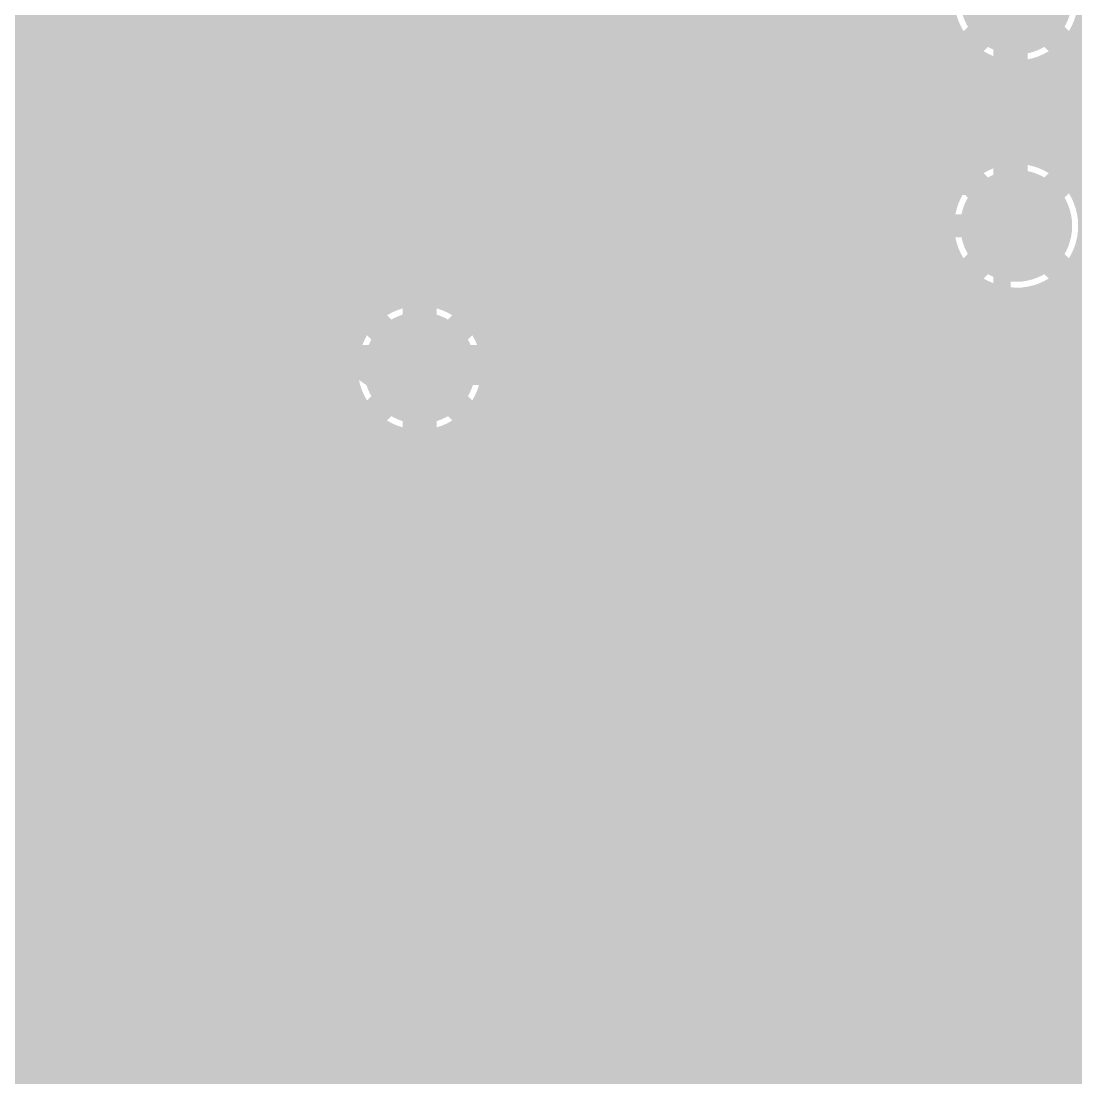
# Model space of a CAD drawing. Extents: x -118 to 4, y -52 to 56.
# Drawn here: x -86.11 to -76.68, y 10.29 to 19.74 of the extents above; entities that cross this region are included whole.
import ezdxf

# ---------------------------------------------------------------- set-up
doc = ezdxf.new("R2010")
doc.units = 0
doc.header["$MEASUREMENT"] = 0
doc.layers.get('0').update_dxf_attribs({"linetype": 'CONTINUOUS'})
for name, color, linetype in [('22-302-0_BOT', 7, 'CONTINUOUS'), ('22-302-0_DRD', 7, 'CONTINUOUS'), ('22-302-0_DRL', 2, 'CONTINUOUS'), ('22-302-0_GND', 1, 'CONTINUOUS'), ('22-302-0_IN1', 3, 'CONTINUOUS'), ('22-302-0_SMB', 5, 'CONTINUOUS'), ('22-302-0_SMT', 10, 'CONTINUOUS'), ('22-302-0_SPB', 14, 'CONTINUOUS'), ('22-302-0_SPT', 9, 'CONTINUOUS'), ('22-302-0_SSB', 12, 'CONTINUOUS'), ('22-302-0_SST', 11, 'CONTINUOUS'), ('22-302-0_TOP', 13, 'CONTINUOUS'), ('THRUHOLE_TAP', 7, 'CONTINUOUS')]:
    doc.layers.add(name, color=color, linetype=linetype)

# ---------------------------------------------------------------- blocks, each defined once
blk = doc.blocks.new('RECTANGLE_2')
blk.add_solid([(0.4826, 0.4064), (0.4826, -0.4064), (-0.4826, 0.4064), (-0.4826, -0.4064)])
blk = doc.blocks.new('SQUARE_6')
blk.add_solid([(0.99949, 0.99949), (0.99949, -0.99949), (-0.99949, 0.99949), (-0.99949, -0.99949)])
blk = doc.blocks.new('RECTANGLE_31')
blk.add_solid([(0.508, 0.635), (0.508, -0.635), (-0.508, 0.635), (-0.508, -0.635)])
blk = doc.blocks.new('ROUND_50')
at = {"const_width": 0.35052}
blk.add_lwpolyline([(-0.17526, 0, 1), (0.17526, 0, 1)], format="xyb", close=True, dxfattribs=at)
blk = doc.blocks.new('ROUND_106')
at = {"const_width": 0.10033}
blk.add_lwpolyline([(-0.050164, 0, 1), (0.050164, 0, 1)], format="xyb", close=True, dxfattribs=at)
blk = doc.blocks.new('ROUND_107')
at = {"const_width": 0.10033}
blk.add_lwpolyline([(-0.050164, 0, 1), (0.050164, 0, 1)], format="xyb", close=True, dxfattribs=at)
blk = doc.blocks.new('ROUND_92')
at = {"const_width": 0.0635}
blk.add_lwpolyline([(-0.03175, 0, 1), (0.03175, 0, 1)], format="xyb", close=True, dxfattribs=at)
blk = doc.blocks.new('ROUND_93')
at = {"const_width": 0.50038}
blk.add_lwpolyline([(-0.25019, 0, 1), (0.25019, 0, 1)], format="xyb", close=True, dxfattribs=at)
blk = doc.blocks.new('ROUND_95')
at = {"const_width": 0.50038}
blk.add_lwpolyline([(-0.25019, 0, 1), (0.25019, 0, 1)], format="xyb", close=True, dxfattribs=at)
blk = doc.blocks.new('ROUND_58')
at = {"const_width": 0.35052}
blk.add_lwpolyline([(-0.17526, 0, 1), (0.17526, 0, 1)], format="xyb", close=True, dxfattribs=at)
blk = doc.blocks.new('RECTANGLE_13')
blk.add_solid([(1.905, 2.1209), (1.905, -2.1209), (-1.905, 2.1209), (-1.905, -2.1209)])
blk = doc.blocks.new('RECTANGLE_14')
blk.add_solid([(1.5494, 1.14935), (1.5494, -1.14935), (-1.5494, 1.14935), (-1.5494, -1.14935)])
blk = doc.blocks.new('ROUND_98')
at = {"const_width": 0.10033}
blk.add_lwpolyline([(-0.050164, 0, 1), (0.050164, 0, 1)], format="xyb", close=True, dxfattribs=at)

msp = doc.modelspace()

# ---------------------------------------------------------------- linework, layer by layer
at = {"layer": '22-302-0_BOT'}
for points, const_width in [([(-71.882, 45.466), (-70.866, 44.45), (-70.866, 27.559), (-71.882, 26.543), (-73.787, 26.543), (-75.565, 24.765), (-75.565, 20.193), (-76.708, 19.05), (-85.979, 19.05), (-86.36, 18.669), (-86.36, 16.764), (-87.376, 15.748), (-96.139, 15.748), (-96.139, 17.907)], 0.2032), ([(-64.77, 36.9062), (-64.9478, 36.9062), (-65.7098, 36.9062), (-67.056, 35.56), (-67.056, 27.94), (-69.088, 25.908), (-73.787, 25.908), (-75.057, 24.638), (-75.057, 19.939), (-76.454, 18.542), (-76.454, 11.43), (-77.724, 10.16), (-79.883, 10.16), (-80.899, 11.176)], 0.2032), ([(-78.5368, 21.06676), (-78.5368, 19.4564)], 0.254), ([(-78.4098, 20.93976), (-78.4098, 19.4564)], 0.254), ([(-78.1812, 20.71116), (-78.1812, 19.4564)], 0.254), ([(-77.9526, 20.48256), (-77.9526, 19.4564)], 0.254), ([(-77.88656, 19.8374), (-78.5368, 19.8374)], 0.254), ([(-77.81036, 19.6088), (-78.5368, 19.6088)], 0.254), ([(-77.69352, 19.4564), (-78.5368, 19.4564)], 0.254), ([(-77.724, 19.48688), (-77.724, 19.4564)], 0.254), ([(-85.81136, 18.6436), (-85.9536, 18.50136)], 0.254), ([(-85.6742, 18.6436), (-85.81136, 18.6436)], 0.254), ([(-85.725, 18.6436), (-85.725, 13.716)], 0.254), ([(-85.6742, 18.6436), (-85.6742, 16.9418)], 0.254), ([(-83.9978, 18.6436), (-83.9978, 16.9418)], 0.254), ([(-83.6422, 18.6436), (-83.9978, 18.6436)], 0.254), ([(-83.8962, 18.6436), (-83.8962, 15.4178)], 0.254), ([(-83.6676, 18.6436), (-83.6676, 15.4178)], 0.254), ([(-83.6422, 18.6436), (-83.6422, 16.9418)], 0.254), ([(-81.9658, 18.6436), (-81.9658, 16.98498)], 0.254), ([(-81.2292, 18.6436), (-81.9658, 18.6436)], 0.254), ([(-81.8388, 18.6436), (-81.8388, 15.4178)], 0.254), ([(-81.6102, 18.6436), (-81.6102, 12.1412)], 0.254), ([(-81.3816, 18.6436), (-81.3816, 12.1412)], 0.254), ([(-81.2292, 18.6436), (-81.2292, 16.9418)], 0.254), ([(-79.5528, 18.6436), (-79.5528, 16.9418)], 0.254), ([(-79.5528, 18.6436), (-79.5528, 12.1412)], 0.254), ([(-79.1972, 18.6436), (-79.5528, 18.6436)], 0.254), ([(-79.3242, 18.6436), (-79.3242, 15.4178)], 0.254), ([(-79.1972, 18.6436), (-79.1972, 16.9418)], 0.254), ([(-85.9536, 18.50136), (-85.9536, 16.764)], 0.254), ([(-85.9536, 18.50136), (-85.9536, 13.716)], 0.254), ([(-85.6742, 18.4658), (-85.9536, 18.4658)], 0.254), ([(-83.6422, 18.4658), (-83.9978, 18.4658)], 0.254), ([(-81.2292, 18.4658), (-81.9658, 18.4658)], 0.254), ([(-79.1972, 18.4658), (-79.5528, 18.4658)], 0.254), ([(-85.6742, 18.2372), (-85.9536, 18.2372)], 0.254), ([(-83.6422, 18.2372), (-83.9978, 18.2372)], 0.254), ([(-81.2292, 18.2372), (-81.9658, 18.2372)], 0.254), ([(-79.1972, 18.2372), (-79.5528, 18.2372)], 0.254), ([(-85.6742, 18.0086), (-85.9536, 18.0086)], 0.254), ([(-83.6422, 18.0086), (-83.9978, 18.0086)], 0.254), ([(-82.55, 14.6812), (-82.55, 16.637), (-82.55, 17.653), (-82.804, 17.907)], 0.3048), ([(-81.2292, 18.0086), (-81.9658, 18.0086)], 0.254), ([(-79.1972, 18.0086), (-79.5528, 18.0086)], 0.254), ([(-78.74, 14.6812), (-78.613, 14.6812), (-78.613, 17.653), (-78.359, 17.907)], 0.3048), ([(-85.6742, 17.907), (-84.836, 17.907)], 0.254), ([(-84.836, 16.9418), (-84.836, 17.907)], 0.254), ([(-83.9978, 17.907), (-84.836, 17.907)], 0.254), ([(-84.455, 14.6812), (-84.455, 15.875), (-84.455, 16.764), (-84.836, 17.145), (-84.836, 17.907)], 0.2032), ([(-81.661, 17.907), (-80.391, 17.907)], 0.2032), ([(-81.2292, 17.907), (-80.391, 17.907)], 0.254), ([(-80.391, 16.9418), (-80.391, 17.907)], 0.254), ([(-79.5528, 17.907), (-80.391, 17.907)], 0.254), ([(-78.359, 17.907), (-77.216, 17.907)], 0.2032), ([(-78.359, 17.907), (-77.216, 17.907)], 0.2032), ([(-85.6742, 17.78), (-85.9536, 17.78)], 0.254), ([(-83.6422, 17.78), (-83.9978, 17.78)], 0.254), ([(-81.2292, 17.78), (-81.9658, 17.78)], 0.254), ([(-79.1972, 17.78), (-79.5528, 17.78)], 0.254), ([(-85.6742, 17.5514), (-85.9536, 17.5514)], 0.254), ([(-83.6422, 17.5514), (-83.9978, 17.5514)], 0.254), ([(-81.2292, 17.5514), (-81.9658, 17.5514)], 0.254), ([(-79.1972, 17.5514), (-79.5528, 17.5514)], 0.254), ([(-85.6742, 17.3228), (-85.9536, 17.3228)], 0.254), ([(-83.6422, 17.3228), (-83.9978, 17.3228)], 0.254), ([(-81.2292, 17.3228), (-81.9658, 17.3228)], 0.254), ([(-79.1972, 17.3228), (-79.5528, 17.3228)], 0.254), ([(-77.5208, 17.29994), (-77.5208, 16.9418)], 0.254), ([(-77.4954, 17.28724), (-77.4954, 10.96264)], 0.254), ([(-76.8604, 17.32788), (-76.8604, 11.59764)], 0.254), ([(-77.2668, 17.22882), (-77.2668, 11.19124)], 0.254), ([(-77.0382, 17.24914), (-77.0382, 11.41984)], 0.254), ([(-85.6742, 17.0942), (-85.9536, 17.0942)], 0.254), ([(-83.6422, 17.0942), (-83.9978, 17.0942)], 0.254), ([(-81.2292, 17.0942), (-81.9658, 17.0942)], 0.254), ([(-79.1972, 17.0942), (-79.5528, 17.0942)], 0.254), ([(-76.8604, 17.0942), (-77.5208, 17.0942)], 0.254), ([(-83.9978, 16.9418), (-85.6742, 16.9418)], 0.254), ([(-85.4964, 16.9418), (-85.4964, 13.716)], 0.254), ([(-85.2678, 16.9418), (-85.2678, 13.716)], 0.254), ([(-85.0392, 16.9418), (-85.0392, 15.4178)], 0.254), ([(-84.8106, 16.9418), (-84.8106, 15.4178)], 0.254), ([(-84.582, 16.9418), (-84.582, 15.4178)], 0.254), ([(-84.3534, 16.9418), (-84.3534, 15.4178)], 0.254), ([(-84.1248, 16.9418), (-84.1248, 15.4178)], 0.254), ([(-83.15706, 16.9418), (-83.6422, 16.9418)], 0.254), ([(-83.439, 16.9418), (-83.439, 12.25804)], 0.254), ([(-83.2104, 16.9418), (-83.2104, 16.79702)], 0.254), ([(-79.5528, 16.9418), (-81.2292, 16.9418)], 0.254), ([(-81.153, 16.9418), (-81.153, 12.1412)], 0.254), ([(-80.9244, 16.9418), (-80.9244, 12.1412)], 0.254), ([(-80.6958, 16.9418), (-80.6958, 12.1412)], 0.254), ([(-80.4672, 16.9418), (-80.4672, 12.1412)], 0.254), ([(-80.2386, 16.9418), (-80.2386, 12.1412)], 0.254), ([(-80.01, 16.9418), (-80.01, 10.86104)], 0.254), ([(-79.7814, 16.9418), (-79.7814, 10.63244)], 0.254), ([(-79.0702, 16.9418), (-79.1972, 16.9418)], 0.254), ([(-79.0956, 16.9418), (-79.0956, 15.4178)], 0.254), ([(-79.0702, 16.9418), (-79.0702, 15.4178)], 0.254), ([(-78.1558, 16.9418), (-78.1558, 15.4178)], 0.254), ([(-77.5208, 16.9418), (-78.1558, 16.9418)], 0.254), ([(-77.9526, 16.9418), (-77.9526, 15.4178)], 0.254), ([(-77.724, 16.9418), (-77.724, 10.73404)], 0.254), ([(-83.19008, 16.8656), (-85.9536, 16.8656)], 0.254), ([(-79.0702, 16.8656), (-81.90992, 16.8656)], 0.254), ([(-76.8604, 16.8656), (-78.1558, 16.8656)], 0.254), ([(-83.23072, 16.637), (-85.97392, 16.637)], 0.254), ([(-82.55, 16.637), (-82.55, 14.6812)], 0.3048), ([(-79.0702, 16.637), (-81.86928, 16.637)], 0.254), ([(-76.8604, 16.637), (-78.1558, 16.637)], 0.254), ([(-86.07298, 16.47698), (-87.0839, 15.46352)], 0.254), ([(-83.19008, 16.4084), (-86.14156, 16.4084)], 0.254), ([(-83.2104, 16.47444), (-83.2104, 15.4178)], 0.254), ([(-79.0702, 16.4084), (-81.90992, 16.4084)], 0.254), ([(-76.8604, 16.4084), (-78.1558, 16.4084)], 0.254), ([(-86.1822, 16.36776), (-86.1822, 13.716)], 0.254), ([(-83.05292, 16.1798), (-86.37016, 16.1798)], 0.254), ([(-83.0072, 16.13408), (-83.0072, 15.4178)], 0.254), ([(-83.0072, 16.13408), (-83.0072, 15.4178)], 0.254), ([(-82.0928, 16.13408), (-82.0928, 15.4178)], 0.254), ([(-82.0928, 16.13408), (-82.0928, 15.4178)], 0.254), ([(-82.0674, 16.15694), (-82.0674, 15.4178)], 0.254), ([(-79.0702, 16.1798), (-82.04708, 16.1798)], 0.254), ([(-76.8604, 16.1798), (-78.1558, 16.1798)], 0.254), ([(-83.0072, 15.9512), (-86.59876, 15.9512)], 0.254), ([(-79.0702, 15.9512), (-82.0928, 15.9512)], 0.254), ([(-76.8604, 15.9512), (-78.1558, 15.9512)], 0.254), ([(-84.455, 14.6812), (-84.455, 15.875)], 0.2032), ([(-83.0072, 15.7226), (-86.82736, 15.7226)], 0.254), ([(-79.0702, 15.7226), (-82.0928, 15.7226)], 0.254), ([(-76.8604, 15.7226), (-78.1558, 15.7226)], 0.254), ([(-83.0072, 15.494), (-87.05596, 15.494)], 0.254), ([(-79.0702, 15.494), (-82.0928, 15.494)], 0.254), ([(-76.8604, 15.494), (-78.1558, 15.494)], 0.254), ([(-83.6422, 15.4178), (-85.2678, 15.4178)], 0.254), ([(-85.2678, 15.4178), (-85.2678, 13.9954)], 0.254), ([(-84.455, 15.4178), (-84.455, 14.6812)], 0.254), ([(-83.6422, 15.4178), (-83.6422, 13.9954)], 0.254), ([(-83.0072, 15.4178), (-83.3628, 15.4178)], 0.254), ([(-83.3628, 15.4178), (-83.3628, 13.9954)], 0.254), ([(-81.7372, 15.4178), (-82.0928, 15.4178)], 0.254), ([(-81.7372, 15.4178), (-81.7372, 13.9954)], 0.254), ([(-79.5528, 15.4178), (-79.5528, 13.9954)], 0.254), ([(-79.0702, 15.4178), (-79.5528, 15.4178)], 0.254), ([(-77.9272, 15.4178), (-78.1558, 15.4178)], 0.254), ([(-77.9272, 15.4178), (-77.9272, 13.9954)], 0.254), ([(-85.2678, 15.2654), (-86.4108, 15.2654)], 0.254), ([(-83.3628, 15.2654), (-83.6422, 15.2654)], 0.254), ([(-79.5528, 15.2654), (-81.7372, 15.2654)], 0.254), ([(-76.8604, 15.2654), (-77.9272, 15.2654)], 0.254), ([(-85.2678, 15.0368), (-86.4108, 15.0368)], 0.254), ([(-83.3628, 15.0368), (-83.6422, 15.0368)], 0.254), ([(-79.5528, 15.0368), (-81.7372, 15.0368)], 0.254), ([(-76.8604, 15.0368), (-77.9272, 15.0368)], 0.254), ([(-85.2678, 14.8082), (-86.4108, 14.8082)], 0.254), ([(-83.3628, 14.8082), (-83.6422, 14.8082)], 0.254), ([(-79.5528, 14.8082), (-81.7372, 14.8082)], 0.254), ([(-76.8604, 14.8082), (-77.9272, 14.8082)], 0.254), ([(-87.249, 14.478), (-87.249, 14.605), (-87.122, 14.732), (-84.5058, 14.732), (-84.455, 14.6812)], 0.2032), ([(-85.2678, 14.6812), (-84.455, 14.6812)], 0.254), ([(-83.6422, 14.6812), (-84.455, 14.6812)], 0.254), ([(-85.2678, 14.5796), (-86.4108, 14.5796)], 0.254), ([(-83.3628, 14.5796), (-83.6422, 14.5796)], 0.254), ([(-79.5528, 14.5796), (-81.7372, 14.5796)], 0.254), ([(-76.8604, 14.5796), (-77.9272, 14.5796)], 0.254), ([(-84.455, 13.2588), (-88.1888, 13.2588), (-89.281, 14.351), (-89.281, 14.478)], 0.3048), ([(-85.2678, 14.351), (-86.4108, 14.351)], 0.254), ([(-83.3628, 14.351), (-83.6422, 14.351)], 0.254), ([(-79.5528, 14.351), (-81.7372, 14.351)], 0.254), ([(-76.8604, 14.351), (-77.9272, 14.351)], 0.254), ([(-85.2678, 14.1224), (-86.4108, 14.1224)], 0.254), ([(-83.3628, 14.1224), (-83.6422, 14.1224)], 0.254), ([(-79.5528, 14.1224), (-81.7372, 14.1224)], 0.254), ([(-76.8604, 14.1224), (-77.9272, 14.1224)], 0.254), ([(-83.6422, 13.9954), (-83.6422, 13.9446)], 0.254), ([(-83.3628, 13.9954), (-83.3628, 13.9446)], 0.254), ([(-81.7372, 13.9954), (-81.7372, 13.9446)], 0.254), ([(-77.9272, 13.9954), (-77.9272, 13.9446)], 0.254), ([(-85.2678, 13.8938), (-86.4108, 13.8938)], 0.254), ([(-85.2678, 13.9446), (-85.2678, 13.716)], 0.254), ([(-83.6422, 13.9446), (-83.6422, 12.5222)], 0.254), ([(-83.3628, 13.8938), (-83.6422, 13.8938)], 0.254), ([(-83.3628, 13.9446), (-83.3628, 12.5222)], 0.254), ([(-81.7372, 13.9446), (-81.7372, 12.5222)], 0.254), ([(-79.5528, 13.8938), (-81.7372, 13.8938)], 0.254), ([(-79.5528, 13.9446), (-79.5528, 12.5222)], 0.254), ([(-77.9272, 13.9446), (-77.9272, 12.5222)], 0.254), ([(-76.8604, 13.8938), (-77.9272, 13.8938)], 0.254), ([(-85.2678, 13.716), (-86.4108, 13.716)], 0.254), ([(-83.3628, 13.6652), (-83.6422, 13.6652)], 0.254), ([(-79.5528, 13.6652), (-81.7372, 13.6652)], 0.254), ([(-76.8604, 13.6652), (-77.9272, 13.6652)], 0.254), ([(-83.3628, 13.4366), (-83.6422, 13.4366)], 0.254), ([(-79.5528, 13.4366), (-81.7372, 13.4366)], 0.254), ([(-76.8604, 13.4366), (-77.9272, 13.4366)], 0.254), ([(-80.899, 11.176), (-82.931, 11.176), (-84.455, 12.7), (-84.455, 13.2588)], 0.2032), ([(-83.3628, 13.208), (-83.6422, 13.208)], 0.254), ([(-83.3628, 13.2588), (-82.55, 13.2588)], 0.254), ([(-82.804, 13.208), (-82.7532, 13.2588)], 0.2032), ([(-82.55, 12.5222), (-82.55, 13.2588)], 0.254), ([(-81.7372, 13.2588), (-82.55, 13.2588)], 0.254), ([(-79.5528, 13.208), (-81.7372, 13.208)], 0.254), ([(-79.5528, 13.2588), (-78.74, 13.2588)], 0.254), ([(-78.74, 12.5222), (-78.74, 13.2588)], 0.254), ([(-77.9272, 13.2588), (-78.74, 13.2588)], 0.254), ([(-76.8604, 13.208), (-77.9272, 13.208)], 0.254), ([(-83.3628, 12.9794), (-83.6422, 12.9794)], 0.254), ([(-79.5528, 12.9794), (-81.7372, 12.9794)], 0.254), ([(-76.8604, 12.9794), (-77.9272, 12.9794)], 0.254), ([(-83.3628, 12.7508), (-83.6422, 12.7508)], 0.254), ([(-79.5528, 12.7508), (-81.7372, 12.7508)], 0.254), ([(-76.8604, 12.7508), (-77.9272, 12.7508)], 0.254), ([(-83.70316, 12.5222), (-82.76336, 11.5824)], 0.254), ([(-83.6422, 12.5222), (-83.70316, 12.5222)], 0.254), ([(-76.8604, 12.5222), (-83.70316, 12.5222)], 0.254), ([(-83.6676, 12.5222), (-83.6676, 12.48664)], 0.254), ([(-81.7372, 12.5222), (-83.3628, 12.5222)], 0.254), ([(-83.2104, 12.5222), (-83.2104, 12.02944)], 0.254), ([(-82.9818, 12.5222), (-82.9818, 11.80084)], 0.254), ([(-82.7532, 12.5222), (-82.7532, 11.5824)], 0.254), ([(-82.5246, 12.5222), (-82.5246, 11.5824)], 0.254), ([(-82.296, 12.5222), (-82.296, 11.5824)], 0.254), ([(-82.0674, 12.5222), (-82.0674, 11.5824)], 0.254), ([(-81.8388, 12.5222), (-81.8388, 11.5824)], 0.254), ([(-77.9272, 12.5222), (-79.5528, 12.5222)], 0.254), ([(-79.3242, 12.5222), (-79.3242, 12.1412)], 0.254), ([(-79.0956, 12.5222), (-79.0956, 12.1412)], 0.254), ([(-78.867, 12.5222), (-78.867, 12.1412)], 0.254), ([(-78.6384, 12.5222), (-78.6384, 12.1412)], 0.254), ([(-78.4098, 12.5222), (-78.4098, 12.1412)], 0.254), ([(-78.1812, 12.5222), (-78.1812, 12.1412)], 0.254), ([(-77.9526, 12.5222), (-77.9526, 10.5664)], 0.254), ([(-76.8604, 12.2936), (-83.47456, 12.2936)], 0.254), ([(-81.7372, 12.065), (-83.24596, 12.065)], 0.254), ([(-80.0608, 12.1412), (-81.7372, 12.1412)], 0.254), ([(-81.7372, 12.1412), (-81.7372, 11.5824)], 0.254), ([(-80.0608, 12.1412), (-80.0608, 10.91184)], 0.254), ([(-79.7052, 12.065), (-80.0608, 12.065)], 0.254), ([(-79.7052, 12.1412), (-79.7052, 10.5664)], 0.254), ([(-78.0288, 12.1412), (-79.7052, 12.1412)], 0.254), ([(-78.867, 12.1412), (-78.867, 11.176)], 0.254), ([(-78.0288, 12.1412), (-78.0288, 10.5664)], 0.254), ([(-76.8604, 12.065), (-78.0288, 12.065)], 0.254), ([(-81.7372, 11.8364), (-83.01736, 11.8364)], 0.254), ([(-79.7052, 11.8364), (-80.0608, 11.8364)], 0.254), ([(-76.8604, 11.8364), (-78.0288, 11.8364)], 0.254), ([(-81.7372, 11.6078), (-82.78876, 11.6078)], 0.254), ([(-79.7052, 11.6078), (-80.0608, 11.6078)], 0.254), ([(-76.8604, 11.6078), (-78.0288, 11.6078)], 0.254), ([(-76.8604, 11.59764), (-77.89164, 10.5664)], 0.254), ([(-81.7372, 11.5824), (-82.76336, 11.5824)], 0.254), ([(-79.7052, 11.3792), (-80.0608, 11.3792)], 0.254), ([(-77.07884, 11.3792), (-78.0288, 11.3792)], 0.254), ([(-79.7052, 11.1506), (-80.0608, 11.1506)], 0.254), ([(-79.7052, 11.176), (-78.867, 11.176)], 0.254), ([(-78.0288, 11.176), (-78.867, 11.176)], 0.254), ([(-77.30744, 11.1506), (-78.0288, 11.1506)], 0.254), ([(-76.16698, 11.14298), (-77.4319, 9.87552)], 0.254), ([(-79.7052, 10.922), (-80.0608, 10.922)], 0.254), ([(-80.0608, 10.91184), (-79.71536, 10.5664)], 0.254), ([(-77.53604, 10.922), (-78.0288, 10.922)], 0.254), ([(-79.7052, 10.6934), (-79.84236, 10.6934)], 0.254), ([(-77.76464, 10.6934), (-78.0288, 10.6934)], 0.254), ([(-73.26376, 10.6934), (-76.61656, 10.6934)], 0.254), ([(-76.581, 10.72896), (-76.581, 7.35584)], 0.254), ([(-77.89164, 10.5664), (-78.0288, 10.5664)], 0.254), ([(-73.32472, 10.4648), (-76.84516, 10.4648)], 0.254), ([(-76.8096, 10.50036), (-76.8096, 7.58444)], 0.254), ([(-86.995, 4.191), (-86.995, 7.493), (-84.963, 9.525), (-84.86902, 9.525)], 2.032), ([(-77.0382, 10.27176), (-77.0382, 7.81304)], 0.254), ([(-73.35266, 10.2362), (-77.07376, 10.2362)], 0.254)]:
    msp.add_lwpolyline(points, dxfattribs=dict(at, const_width=const_width))
at = {"layer": '22-302-0_BOT', "const_width": 0.254}
for points in [[(-77.89672, 19.939, 0.2002885), (-77.69479, 19.45512)], [(-77.5208, 17.29994, 0.1168576), (-77.216, 17.22772)], [(-77.216, 17.22628, 0.1385456), (-76.8598, 17.32691)], [(-81.86928, 16.637, 0.135117), (-81.96517, 16.98536)], [(-83.15706, 16.9418, 0.1168576), (-83.22928, 16.637)], [(-86.07298, 16.47698, 0.1989124), (-85.95409, 16.764)], [(-83.23072, 16.637, 0.2113092), (-83.0079, 16.13331)], [(-82.0928, 16.13408, 0.2113087), (-81.87032, 16.637)]]:
    msp.add_lwpolyline(points, format="xyb", dxfattribs=at)
at = {"layer": '22-302-0_DRD', "const_width": 0.254}
for points in [[(-76.581, 20.574), (-77.851, 19.304)], [(-76.581, 19.304), (-77.851, 20.574)], [(-81.026, 18.542), (-82.296, 17.272)], [(-81.026, 17.272), (-82.296, 18.542)], [(-76.581, 18.542), (-77.851, 17.272)], [(-76.581, 17.272), (-77.851, 18.542)], [(-76.581, 18.542), (-77.851, 17.272)], [(-76.581, 17.272), (-77.851, 18.542)], [(-81.915, 17.272), (-83.185, 16.002)], [(-81.915, 16.002), (-83.185, 17.272)], [(-83.82, 16.51), (-85.09, 15.24)], [(-83.82, 15.24), (-85.09, 16.51)]]:
    msp.add_lwpolyline(points, dxfattribs=at)
at = {"layer": '22-302-0_IN1', "const_width": 0.254}
for points in [[(-79.6798, 27.19578), (-79.6798, -3.048)], [(-83.3374, 27.08402), (-83.3374, 8.09752)], [(-83.566, 26.99004), (-83.566, 8.24992)], [(-83.1088, 25.26538), (-83.1088, 17.02308)], [(-82.8802, 25.05964), (-82.8802, 17.23136)], [(-79.4512, 24.77008), (-79.4512, -3.048)], [(-79.2226, 24.63292), (-79.2226, -3.048)], [(-78.994, 24.59228), (-78.994, -3.048)], [(-82.6516, 22.45614), (-82.6516, 17.30756)], [(-79.9084, 22.45614), (-79.9084, -3.048)], [(-83.7946, 22.25294), (-83.7946, 16.03502)], [(-78.7654, 22.25294), (-78.7654, -3.048)], [(-82.423, 22.00148), (-82.423, 17.30502)], [(-80.137, 22.00148), (-80.137, -3.048)], [(-84.0232, 21.9075), (-84.0232, 16.40078)], [(-78.5368, 21.9075), (-78.5368, -3.048)], [(-86.0806, 21.82876), (-86.0806, 5.7912)], [(-84.2518, 21.70176), (-84.2518, 16.5227)], [(-82.1944, 21.76018), (-82.1944, 18.32864)], [(-80.3656, 21.76018), (-80.3656, -3.048)], [(-78.3082, 21.70176), (-78.3082, 7.96798)], [(-85.852, 21.64842), (-85.852, 5.7912)], [(-81.9658, 21.60524), (-81.9658, 18.51406)], [(-80.5942, 21.60524), (-80.5942, -3.048)], [(-85.6234, 21.53158), (-85.6234, 5.7912)], [(-84.4804, 21.56714), (-84.4804, 16.55318)], [(-78.0796, 21.56714), (-78.0796, 8.19912)], [(-85.3948, 21.463), (-85.3948, -3.048)], [(-85.1662, 21.43252), (-85.1662, -3.048)], [(-84.9376, 21.4376), (-84.9376, 16.35252)], [(-84.709, 21.48078), (-84.709, 16.50492)], [(-81.7372, 21.50364), (-81.7372, 18.58264)], [(-81.5086, 21.44776), (-81.5086, 18.56994)], [(-81.28, 21.42998), (-81.28, 18.47088)], [(-81.0514, 21.44776), (-81.0514, 18.20672)], [(-80.8228, 21.50364), (-80.8228, -3.048)], [(-77.88402, 19.812), (-93.48216, 19.812)], [(-77.851, 19.69516), (-77.851, 18.1483)], [(-77.79512, 19.5834), (-93.1799, 19.5834)], [(-60.48502, 19.5834), (-76.63688, 19.5834)], [(-76.708, 19.48688), (-76.708, 18.35912)], [(-77.56398, 19.3548), (-93.06814, 19.3548)], [(-77.6224, 19.3929), (-77.6224, 18.45056)], [(-60.85078, 19.3548), (-76.86802, 19.3548)], [(-77.3938, 19.28114), (-77.3938, 18.56232)], [(-77.1652, 19.26082), (-77.1652, 18.58518)], [(-76.9366, 19.31924), (-76.9366, 18.52676)], [(-60.9727, 19.1262), (-93.04782, 19.1262)], [(-61.00318, 18.8976), (-93.10624, 18.8976)], [(-60.95492, 18.669), (-93.27388, 18.669)], [(-82.08264, 18.4404), (-90.00236, 18.4404)], [(-77.63764, 18.4404), (-81.23936, 18.4404)], [(-72.55002, 18.4404), (-76.79436, 18.4404)], [(-82.26806, 18.2118), (-89.81694, 18.2118)], [(-77.82306, 18.2118), (-81.05394, 18.2118)], [(-72.91578, 18.2118), (-76.60894, 18.2118)], [(-82.33664, 17.9832), (-89.74836, 17.9832)], [(-77.89164, 17.9832), (-80.98536, 17.9832)], [(-82.32394, 17.7546), (-89.76106, 17.7546)], [(-77.87894, 17.7546), (-80.99806, 17.7546)], [(-77.851, 17.66316), (-77.851, 8.28802)], [(-81.0514, 17.60474), (-81.0514, -3.048)], [(-82.22488, 17.526), (-89.86012, 17.526)], [(-82.1944, 17.48536), (-82.1944, 17.21612)], [(-77.77988, 17.526), (-81.09712, 17.526)], [(-76.708, 17.45488), (-76.708, -3.048)], [(-73.01992, 17.526), (-76.65212, 17.526)], [(-77.6224, 17.3609), (-77.6224, 8.29056)], [(-82.71002, 17.2974), (-90.12174, 17.2974)], [(-81.96072, 17.2974), (-82.38744, 17.2974)], [(-81.9658, 17.29994), (-81.9658, 16.98498)], [(-77.51572, 17.2974), (-81.35874, 17.2974)], [(-81.28, 17.34312), (-81.28, -3.048)], [(-76.9366, 17.28724), (-76.9366, -3.048)], [(-72.86752, 17.2974), (-76.91374, 17.2974)], [(-81.7372, 17.23136), (-81.7372, -3.048)], [(-81.5086, 17.24406), (-81.5086, -3.048)], [(-77.3938, 17.24914), (-77.3938, 8.21436)], [(-77.1652, 17.22882), (-77.1652, 8.00608)], [(-83.07578, 17.0688), (-92.32138, 17.0688)], [(-67.53352, 17.0688), (-82.02422, 17.0688)], [(-83.1977, 16.8402), (-92.11564, 16.8402)], [(-67.49288, 16.8402), (-81.89976, 16.8402)], [(-83.22818, 16.6116), (-92.0369, 16.6116)], [(-72.4281, 16.6116), (-81.86928, 16.6116)], [(-84.90712, 16.383), (-92.04198, 16.383)], [(-83.17992, 16.383), (-84.00288, 16.383)], [(-74.49312, 16.383), (-81.92008, 16.383)], [(-83.1088, 16.24838), (-83.1088, -3.048)], [(-81.9658, 16.28902), (-81.9658, -3.048)], [(-85.07476, 16.1544), (-92.13088, 16.1544)], [(-83.02752, 16.1544), (-83.83524, 16.1544)], [(-74.66076, 16.1544), (-82.06994, 16.1544)], [(-82.8802, 16.04264), (-82.8802, -3.048)], [(-82.1944, 16.05788), (-82.1944, -3.048)], [(-82.6516, 15.9639), (-82.6516, -3.048)], [(-82.423, 15.96898), (-82.423, -3.048)], [(-85.13318, 15.9258), (-92.36202, 15.9258)], [(-74.71918, 15.9258), (-83.77682, 15.9258)], [(-85.11032, 15.6972), (-98.425, 15.6972)], [(-74.69632, 15.6972), (-83.79714, 15.6972)], [(-83.7946, 15.71244), (-83.7946, 8.29818)], [(-84.99856, 15.4686), (-98.425, 15.4686)], [(-74.58456, 15.4686), (-83.9089, 15.4686)], [(-84.9376, 15.39494), (-84.9376, -3.048)], [(-84.0232, 15.34922), (-84.0232, 8.2677)], [(-84.6963, 15.24), (-98.425, 15.24)], [(-84.709, 15.24508), (-84.709, -3.048)], [(-84.4804, 15.19428), (-84.4804, 7.78002)], [(-84.2518, 15.22476), (-84.2518, 8.14578)], [(-74.2823, 15.24), (-84.21116, 15.24)], [(-73.34758, 15.0114), (-98.425, 15.0114)], [(-73.30948, 14.7828), (-98.425, 14.7828)], [(-73.23582, 14.5542), (-98.425, 14.5542)], [(-73.12152, 14.3256), (-98.425, 14.3256)], [(-74.96048, 14.097), (-98.425, 14.097)], [(-75.30338, 13.8684), (-98.425, 13.8684)], [(-75.51928, 13.6398), (-98.425, 13.6398)], [(-75.6666, 13.4112), (-98.425, 13.4112)], [(-75.7682, 13.1826), (-89.18194, 13.1826)], [(-75.82662, 12.954), (-89.03208, 12.954)], [(-75.85456, 12.7254), (-88.98128, 12.7254)], [(-75.84694, 12.4968), (-89.01176, 12.4968)], [(-75.8063, 12.2682), (-89.13622, 12.2682)], [(-75.7301, 12.0396), (-89.49944, 12.0396)], [(-75.61072, 11.811), (-91.06916, 11.811)], [(-75.438, 11.5824), (-96.09074, 11.5824)], [(-75.17892, 11.3538), (-91.4527, 11.3538)], [(-74.70648, 11.1252), (-91.1352, 11.1252)], [(-73.17486, 10.8966), (-90.94724, 10.8966)], [(-73.27138, 10.668), (-90.82786, 10.668)], [(-73.3298, 10.4394), (-90.75674, 10.4394)], [(-73.3552, 10.2108), (-90.7288, 10.2108)]]:
    msp.add_lwpolyline(points, dxfattribs=at)
for points in [[(-77.89672, 19.939, 0.4142136), (-77.216, 19.25828)], [(-77.216, 19.25828, 0.4142136), (-76.53528, 19.939)], [(-81.661, 18.58772, 0.4142136), (-82.34172, 17.907)], [(-80.98028, 17.907, 0.4142136), (-81.661, 18.58772)], [(-77.216, 18.58772, 0.4142136), (-77.89672, 17.907)], [(-76.53528, 17.907, 0.4142136), (-77.216, 18.58772)], [(-82.34172, 17.907, 0.4142136), (-81.661, 17.22628)], [(-81.661, 17.22628, 0.4142136), (-80.98028, 17.907)], [(-77.89672, 17.907, 0.4142136), (-77.216, 17.22628)], [(-77.216, 17.22628, 0.4142136), (-76.53528, 17.907)], [(-82.55, 17.31772, 0.4142136), (-83.23072, 16.637)], [(-81.86928, 16.637, 0.4142136), (-82.55, 17.31772)], [(-83.23072, 16.637, 0.4142136), (-82.55, 15.95628)], [(-82.55, 15.95628, 0.4142136), (-81.86928, 16.637)], [(-84.455, 16.55572, 0.4142136), (-85.13572, 15.875)], [(-83.77428, 15.875, 0.4142136), (-84.455, 16.55572)], [(-85.13572, 15.875, 0.4142136), (-84.455, 15.19428)], [(-84.455, 15.19428, 0.4142136), (-83.77428, 15.875)]]:
    msp.add_lwpolyline(points, format="xyb", dxfattribs=at)
at = {"layer": '22-302-0_SSB', "const_width": 0.1524}
for points in [[(-81.788, 16.764), (-85.852, 16.764), (-85.852, 21.336), (-84.074, 21.336), (-83.82, 21.082), (-83.566, 21.336), (-81.788, 21.336), (-81.788, 16.764)], [(-77.343, 16.764), (-81.407, 16.764), (-81.407, 21.336), (-79.629, 21.336), (-79.375, 21.082), (-79.121, 21.336), (-77.343, 21.336), (-77.343, 16.764)], [(-85.6996, 16.15694), (-85.76056, 16.32712), (-85.76056, 16.49476), (-85.6996, 16.66494), (-85.344, 16.66494), (-85.28558, 16.49476), (-85.28558, 16.32712), (-85.344, 16.15694), (-85.6996, 16.15694), (-85.76056, 15.98676), (-85.76056, 15.81912), (-85.6996, 15.64894), (-85.344, 15.64894), (-85.28558, 15.81912), (-85.28558, 15.98676), (-85.344, 16.15694)], [(-84.92236, 15.98676), (-84.44738, 15.98676), (-84.6836, 16.66494), (-84.80298, 16.66494), (-84.80298, 15.64894)], [(-83.60918, 16.15694), (-83.96478, 16.15694), (-84.08416, 16.32712), (-84.08416, 16.49476), (-83.96478, 16.66494), (-83.60918, 16.66494), (-83.60918, 15.64894)], [(-83.90636, 16.15694), (-84.08416, 15.64894)], [(-83.6295, 15.4305), (-83.6295, 12.5095), (-85.2678, 12.5095), (-85.2678, 15.4305), (-83.6295, 15.4305)], [(-83.3755, 12.5095), (-83.3755, 15.4305), (-81.7372, 15.4305), (-81.7372, 12.5095), (-83.3755, 12.5095)], [(-79.5655, 12.5095), (-79.5655, 15.4305), (-77.9272, 15.4305), (-77.9272, 12.5095), (-79.5655, 12.5095)], [(-80.83042, 15.06728), (-80.83042, 14.71168), (-80.99806, 14.5923), (-81.16824, 14.5923), (-81.33842, 14.71168), (-81.33842, 15.06728), (-80.32242, 15.06728)], [(-77.02042, 15.06728), (-77.02042, 14.71168), (-77.18806, 14.5923), (-77.35824, 14.5923), (-77.52842, 14.71168), (-77.52842, 15.06728), (-76.51242, 15.06728)], [(-80.83042, 14.7701), (-80.32242, 14.5923)], [(-77.02042, 14.7701), (-76.51242, 14.5923)], [(-80.66024, 13.7541), (-80.66024, 14.22908), (-81.33842, 13.99286), (-81.33842, 13.87348), (-80.32242, 13.87348)], [(-76.85024, 13.7541), (-76.85024, 14.22908), (-77.52842, 13.99286), (-77.52842, 13.87348), (-76.51242, 13.87348)], [(-80.83042, 13.33246), (-80.83042, 12.97686), (-80.66024, 12.9159), (-80.49006, 12.9159), (-80.32242, 12.97686), (-80.32242, 13.33246), (-80.49006, 13.39088), (-80.66024, 13.39088), (-81.33842, 13.15466)], [(-76.68006, 13.39088), (-76.51242, 13.33246), (-76.51242, 12.97686), (-76.68006, 12.9159), (-77.02042, 12.9159), (-77.18806, 13.03528), (-77.18806, 13.39088), (-77.52842, 13.39088), (-77.52842, 12.9159)], [(-85.83422, 11.23696), (-85.83422, 12.25296), (-85.71484, 12.08278)], [(-85.1154, 11.23696), (-85.1154, 12.25296), (-84.99602, 12.08278)], [(-81.915, 12.319), (-77.851, 12.319), (-77.851, 7.747), (-79.629, 7.747), (-79.883, 8.001), (-80.137, 7.747), (-81.915, 7.747), (-81.915, 12.319)], [(-84.03844, 11.40714), (-84.0994, 11.23696), (-84.33562, 11.23696), (-84.39404, 11.40714), (-84.51342, 11.57478), (-84.51342, 12.08278), (-84.455, 12.25296), (-84.0994, 12.25296), (-84.03844, 12.08278), (-84.03844, 11.40714)], [(-84.2772, 11.57478), (-84.51342, 11.23696)], [(-85.9536, 11.23696), (-85.71484, 11.23696)], [(-85.23224, 11.23696), (-84.99602, 11.23696)], [(-76.57084, 11.13536), (-76.4032, 11.07694), (-76.4032, 10.83818), (-76.57084, 10.77976), (-76.74102, 10.66038), (-77.24902, 10.66038), (-77.4192, 10.72134), (-77.4192, 11.07694), (-77.24902, 11.13536), (-76.57084, 11.13536)], [(-83.8962, 8.0772), (-90.297, 8.0772), (-90.297, 10.9728), (-83.439, 10.9728), (-83.439, 8.5344), (-83.8962, 8.0772)], [(-76.74102, 10.89914), (-76.4032, 10.66038)]]:
    msp.add_lwpolyline(points, dxfattribs=at)
at = {"layer": '22-302-0_SST'}
for points, const_width in [([(-85.06206, 19.7485), (-85.06206, 20.1041), (-85.2297, 20.22094), (-85.39988, 20.22094), (-85.57006, 20.1041), (-85.57006, 19.7485), (-84.55406, 19.7485)], 0.1524), ([(-81.25206, 19.6215), (-81.25206, 19.9771), (-81.4197, 20.09394), (-81.58988, 20.09394), (-81.76006, 19.9771), (-81.76006, 19.6215), (-80.74406, 19.6215)], 0.1524), ([(-85.57006, 19.38274), (-85.57006, 18.9103)], 0.1524), ([(-77.56906, 18.8595), (-77.56906, 19.2151), (-77.7367, 19.33194), (-77.90688, 19.33194), (-78.07706, 19.2151), (-78.07706, 18.8595), (-77.06106, 18.8595)], 0.1524), ([(-81.76006, 19.25574), (-81.76006, 18.7833)], 0.1524), ([(-84.55406, 19.14652), (-85.57006, 19.14652)], 0.1524), ([(-80.74406, 19.01952), (-81.76006, 19.01952)], 0.1524), ([(-78.07706, 18.49374), (-78.07706, 18.0213)], 0.1524), ([(-77.06106, 18.25752), (-78.07706, 18.25752)], 0.1524), ([(-85.19668, 17.33042), (-84.29752, 17.33042), (-84.29752, 9.33958), (-85.19668, 9.33958)], 0.20066), ([(-82.75066, 16.85798), (-82.75066, 16.383), (-83.42884, 16.85798), (-83.59648, 16.85798), (-83.76666, 16.79956), (-83.76666, 16.44396), (-83.59648, 16.383)], 0.1524), ([(-77.74178, 16.7132), (-77.74178, 16.47698)], 0.1524), ([(-77.74178, 16.59382), (-78.75778, 16.59382), (-78.5876, 16.47698)], 0.1524), ([(-71.35368, 16.15948), (-71.35368, 14.55928), (-72.15378, 14.55928), (-72.15378, 16.15948), (-77.2541, 16.15948), (-77.2541, 4.16052), (-72.15378, 4.16052), (-72.15378, 5.76072), (-71.35368, 5.76072), (-71.35368, 4.16052), (-66.2559, 4.16052), (-66.2559, 16.15948), (-71.35368, 16.15948)], 0.1524), ([(-82.75066, 15.5448), (-83.76666, 15.5448), (-83.76666, 16.01978)], 0.1524), ([(-78.75778, 15.99438), (-78.75778, 15.5194)], 0.1524), ([(-83.25866, 15.9004), (-83.25866, 15.5448)], 0.1524), ([(-77.74178, 15.75562), (-78.75778, 15.75562)], 0.1524), ([(-77.74178, 15.15618), (-77.74178, 14.73962), (-78.75778, 14.73962)], 0.1524), ([(-80.38846, 15.0114), (-80.38846, 14.77518)], 0.1524), ([(-80.38846, 14.89202), (-81.40446, 14.89202), (-81.23428, 14.77518)], 0.1524), ([(-80.38846, 13.8176), (-81.40446, 13.8176), (-81.40446, 14.29258)], 0.1524), ([(-77.74178, 13.90142), (-78.75778, 13.90142), (-78.75778, 14.3764)], 0.1524), ([(-78.24978, 14.25702), (-78.24978, 13.90142)], 0.1524), ([(-80.89646, 14.1732), (-80.89646, 13.8176)], 0.1524), ([(-78.105, 2.032), (-83.185, 2.032), (-83.185, 13.208), (-78.105, 13.208), (-78.105, 2.032)], 0.254)]:
    msp.add_lwpolyline(points, dxfattribs=dict(at, const_width=const_width))
at = {"layer": '22-302-0_TOP'}
for points, const_width in [([(-77.216, 17.907), (-77.216, 19.939)], 0.2032), ([(-77.216, 17.907), (-75.565, 19.558), (-68.072, 19.558), (-67.691, 19.939), (-61.341, 19.939), (-60.325, 18.923)], 0.2032), ([(-57.277, 16.637), (-59.436, 16.637), (-62.357, 19.558), (-67.437, 19.558), (-67.945, 19.05), (-75.057, 19.05), (-77.47, 16.637)], 0.2032), ([(-77.90688, 19.431), (-85.725, 19.431)], 0.254), ([(-85.725, 19.431), (-85.725, 18.69186)], 0.254), ([(-85.598, 19.431), (-85.598, 18.69186)], 0.254), ([(-85.3694, 19.431), (-85.3694, 18.69186)], 0.254), ([(-85.1408, 19.431), (-85.1408, 18.69186)], 0.254), ([(-84.9122, 19.431), (-84.9122, 15.494)], 0.254), ([(-84.6836, 19.431), (-84.6836, 15.494)], 0.254), ([(-84.455, 19.431), (-84.455, 15.494)], 0.254), ([(-84.2264, 19.431), (-84.2264, 15.494)], 0.254), ([(-83.9978, 19.431), (-83.9978, 15.494)], 0.254), ([(-83.7692, 19.431), (-83.7692, 15.494)], 0.254), ([(-83.5406, 19.431), (-83.5406, 15.494)], 0.254), ([(-83.312, 19.431), (-83.312, 17.0307)], 0.254), ([(-83.0834, 19.431), (-83.0834, 17.30756)], 0.254), ([(-82.8548, 19.431), (-82.8548, 17.4371)], 0.254), ([(-82.6262, 19.431), (-82.6262, 17.49044)], 0.254), ([(-82.3976, 19.431), (-82.3976, 17.48028)], 0.254), ([(-82.169, 19.431), (-82.169, 17.40408)], 0.254), ([(-81.9404, 19.431), (-81.9404, 17.2974)], 0.254), ([(-81.7118, 19.431), (-81.7118, 17.2974)], 0.254), ([(-81.4832, 19.431), (-81.4832, 17.2974)], 0.254), ([(-81.2546, 19.431), (-81.2546, 17.2974)], 0.254), ([(-81.026, 19.431), (-81.026, 17.2974)], 0.254), ([(-80.7974, 19.431), (-80.7974, 17.2974)], 0.254), ([(-80.5688, 19.431), (-80.5688, 17.2974)], 0.254), ([(-80.3402, 19.431), (-80.3402, 17.2974)], 0.254), ([(-80.1116, 19.431), (-80.1116, 17.2974)], 0.254), ([(-79.883, 19.431), (-79.883, 17.2974)], 0.254), ([(-79.6544, 19.431), (-79.6544, 17.2974)], 0.254), ([(-79.4258, 19.431), (-79.4258, 17.2974)], 0.254), ([(-79.1972, 19.431), (-79.1972, 17.2974)], 0.254), ([(-78.9686, 19.431), (-78.9686, 17.2974)], 0.254), ([(-78.74, 19.431), (-78.74, 17.2974)], 0.254), ([(-78.5114, 19.431), (-78.5114, 17.2974)], 0.254), ([(-78.2828, 19.431), (-78.2828, 17.2974)], 0.254), ([(-78.0542, 19.431), (-78.0542, 18.08734)], 0.254), ([(-77.8256, 19.2786), (-85.725, 19.2786)], 0.254), ([(-77.8256, 19.33448), (-77.8256, 18.50898)], 0.254), ([(-77.8256, 19.33448), (-77.8256, 18.50898)], 0.254), ([(-77.8256, 19.05), (-85.725, 19.05)], 0.254), ([(-77.8256, 18.8214), (-85.725, 18.8214)], 0.254), ([(-84.9376, 18.69186), (-85.725, 18.69186)], 0.254), ([(-84.9376, 18.69186), (-84.9376, 15.494)], 0.254), ([(-77.8256, 18.5928), (-84.9376, 18.5928)], 0.254), ([(-86.995, 17.03578), (-86.995, 15.113), (-86.106, 14.224), (-82.55, 14.224), (-81.534, 15.24), (-76.835, 15.24), (-74.295, 17.78), (-72.39, 17.78), (-70.27164, 17.78), (-69.25564, 16.764), (-69.25564, 12.65936)], 1.524), ([(-77.94244, 18.3642), (-84.9376, 18.3642)], 0.254), ([(-78.0415, 18.1356), (-84.9376, 18.1356)], 0.254), ([(-78.07452, 17.907), (-84.9376, 17.907)], 0.254), ([(-78.0415, 17.6784), (-84.9376, 17.6784)], 0.254), ([(-78.0542, 17.72412), (-78.0542, 17.2974)], 0.254), ([(-82.82432, 17.4498), (-84.9376, 17.4498)], 0.254), ([(-77.94244, 17.4498), (-82.27568, 17.4498)], 0.254), ([(-77.81798, 17.2974), (-82.00136, 17.2974)], 0.254), ([(-83.17738, 17.2212), (-84.9376, 17.2212)], 0.254), ([(-83.32978, 16.9926), (-84.9376, 16.9926)], 0.254), ([(-83.39836, 16.764), (-84.9376, 16.764)], 0.254), ([(-77.47, 16.637), (-82.55, 16.637)], 0.3048), ([(-83.4009, 16.5354), (-84.9376, 16.5354)], 0.254), ([(-83.33994, 16.3068), (-84.9376, 16.3068)], 0.254), ([(-83.312, 16.2433), (-83.312, 15.494)], 0.254), ([(-83.20024, 16.0782), (-84.9376, 16.0782)], 0.254), ([(-83.0834, 15.9639), (-83.0834, 15.494)], 0.254), ([(-82.89036, 15.8496), (-84.9376, 15.8496)], 0.254), ([(-82.76336, 15.80642), (-83.07578, 15.494)], 0.254), ([(-82.8548, 15.83436), (-82.8548, 15.71498)], 0.254), ([(-83.82, 7.62), (-84.455, 8.255), (-84.455, 10.795), (-85.344, 11.684), (-91.948, 11.684), (-92.583, 12.319), (-92.583, 14.732), (-91.694, 15.621), (-90.805, 15.621)], 0.381), ([(-82.94878, 15.621), (-84.9376, 15.621)], 0.254), ([(-83.07578, 15.494), (-84.9376, 15.494)], 0.254), ([(-81.00822, 13.97), (-81.54162, 13.4366)], 0.254), ([(-81.026, 13.95222), (-81.026, 13.4366)], 0.254), ([(-76.835, 13.97), (-81.00822, 13.97)], 0.254), ([(-80.7974, 13.97), (-80.7974, 13.4366)], 0.254), ([(-80.5688, 13.97), (-80.5688, 13.4366)], 0.254), ([(-80.3402, 13.97), (-80.3402, 13.4366)], 0.254), ([(-80.1116, 13.97), (-80.1116, 13.4366)], 0.254), ([(-79.883, 13.97), (-79.883, 13.4366)], 0.254), ([(-79.6544, 13.97), (-79.6544, 13.4366)], 0.254), ([(-79.4258, 13.97), (-79.4258, 13.4366)], 0.254), ([(-79.1972, 13.97), (-79.1972, 13.4366)], 0.254), ([(-78.9686, 13.97), (-78.9686, 13.4366)], 0.254), ([(-78.74, 13.97), (-78.74, 13.4366)], 0.254), ([(-78.5114, 13.97), (-78.5114, 13.4366)], 0.254), ([(-78.2828, 13.97), (-78.2828, 13.4366)], 0.254), ([(-78.0542, 13.97), (-78.0542, 12.0777)], 0.254), ([(-77.8256, 13.97), (-77.8256, 12.0777)], 0.254), ([(-77.597, 13.97), (-77.597, 12.0777)], 0.254), ([(-77.3684, 13.97), (-77.3684, 12.0777)], 0.254), ([(-77.1398, 13.97), (-77.1398, 12.0777)], 0.254), ([(-76.9112, 13.97), (-76.9112, 12.0777)], 0.254), ([(-76.6826, 13.97762), (-76.6826, 12.0777)], 0.254), ([(-75.62596, 13.7922), (-81.18602, 13.7922)], 0.254), ([(-81.2546, 13.72362), (-81.2546, 13.4366)], 0.254), ([(-81.4832, 13.49502), (-81.4832, 13.4366)], 0.254), ([(-75.78598, 13.5636), (-81.41462, 13.5636)], 0.254), ([(-78.232, 13.4366), (-81.54162, 13.4366)], 0.254), ([(-78.232, 13.4366), (-78.232, 12.0777)], 0.254), ([(-74.25436, 12.65936), (-76.10856, 10.8077), (-80.645, 10.8077)], 1.524), ([(-75.90028, 13.335), (-78.232, 13.335)], 0.254), ([(-75.97648, 13.1064), (-78.232, 13.1064)], 0.254), ([(-89.662, 12.7), (-85.09, 12.7), (-83.566, 11.176), (-83.566, 8.636), (-82.55, 7.62), (-77.724, 7.62)], 0.635), ([(-76.01966, 12.8778), (-78.232, 12.8778)], 0.254), ([(-76.06284, 12.6492), (-78.232, 12.6492)], 0.254), ([(-76.03236, 12.67714), (-76.63434, 12.0777)], 0.254), ([(-76.29144, 12.4206), (-78.232, 12.4206)], 0.254), ([(-76.52004, 12.192), (-78.232, 12.192)], 0.254), ([(-76.63434, 12.0777), (-78.232, 12.0777)], 0.254), ([(-86.995, 9.63422), (-86.995, 4.191)], 2.032)]:
    msp.add_lwpolyline(points, dxfattribs=dict(at, const_width=const_width))
at = {"layer": '22-302-0_TOP', "const_width": 0.254}
for points in [[(-77.90688, 19.431, 0.0368149), (-77.8249, 19.33517)], [(-77.8256, 18.50898, 0.1972784), (-78.07273, 17.907)], [(-78.07452, 17.907, 0.2005478), (-77.81924, 17.29613)], [(-82.55, 17.49552, 0.4142136), (-83.40852, 16.637)], [(-82.00136, 17.2974, 0.175062), (-82.55, 17.49556)], [(-83.40852, 16.637, 0.3423442), (-82.76336, 15.80642)], [(-76.835, 13.97, 0.1989124), (-75.93697, 14.34197)]]:
    msp.add_lwpolyline(points, format="xyb", dxfattribs=at)

# ---------------------------------------------------------------- block references
at = {"layer": '22-302-0_BOT'}
for name, p in [('RECTANGLE_31', (-83.82, 20.193)), ('RECTANGLE_31', (-79.375, 20.193)), ('ROUND_50', (-77.216, 19.939)), ('RECTANGLE_31', (-84.836, 17.907)), ('RECTANGLE_31', (-82.804, 17.907)), ('RECTANGLE_31', (-80.391, 17.907)), ('RECTANGLE_31', (-78.359, 17.907)), ('ROUND_50', (-81.661, 17.907)), ('ROUND_50', (-77.216, 17.907)), ('ROUND_50', (-82.55, 16.637)), ('ROUND_50', (-84.455, 15.875)), ('RECTANGLE_2', (-84.455, 14.6812)), ('RECTANGLE_2', (-82.55, 14.6812)), ('RECTANGLE_2', (-78.74, 14.6812)), ('RECTANGLE_2', (-84.455, 13.2588)), ('RECTANGLE_2', (-82.55, 13.2588)), ('RECTANGLE_2', (-78.74, 13.2588)), ('RECTANGLE_31', (-80.899, 11.176)), ('RECTANGLE_31', (-78.867, 11.176)), ('SQUARE_6', (-84.86902, 9.525))]:
    msp.add_blockref(name, p, dxfattribs=at)
at = {"layer": '22-302-0_DRL'}
for name, p in [('ROUND_107', (-81.661, 17.907)), ('ROUND_107', (-77.216, 17.907)), ('ROUND_106', (-82.55, 16.637)), ('ROUND_107', (-84.455, 15.875))]:
    msp.add_blockref(name, p, dxfattribs=at)
at = {"layer": '22-302-0_GND'}
for name, p in [('ROUND_93', (-77.216, 19.939)), ('ROUND_93', (-77.216, 17.907)), ('ROUND_92', (-81.661, 17.907)), ('ROUND_95', (-82.55, 16.637)), ('ROUND_92', (-84.455, 15.875))]:
    msp.add_blockref(name, p, dxfattribs=at)
at = {"layer": '22-302-0_IN1'}
for name, p in [('ROUND_50', (-77.216, 19.939)), ('ROUND_58', (-81.661, 17.907)), ('ROUND_58', (-77.216, 17.907)), ('ROUND_50', (-82.55, 16.637)), ('ROUND_58', (-84.455, 15.875))]:
    msp.add_blockref(name, p, dxfattribs=at)
at = {"layer": '22-302-0_SMB'}
for name, p in [('RECTANGLE_31', (-83.82, 20.193)), ('RECTANGLE_31', (-79.375, 20.193)), ('RECTANGLE_31', (-84.836, 17.907)), ('RECTANGLE_31', (-82.804, 17.907)), ('RECTANGLE_31', (-80.391, 17.907)), ('RECTANGLE_31', (-78.359, 17.907)), ('RECTANGLE_2', (-84.455, 14.6812)), ('RECTANGLE_2', (-82.55, 14.6812)), ('RECTANGLE_2', (-78.74, 14.6812)), ('RECTANGLE_2', (-84.455, 13.2588)), ('RECTANGLE_2', (-82.55, 13.2588)), ('RECTANGLE_2', (-78.74, 13.2588)), ('RECTANGLE_31', (-80.899, 11.176)), ('RECTANGLE_31', (-78.867, 11.176)), ('SQUARE_6', (-84.86902, 9.525))]:
    msp.add_blockref(name, p, dxfattribs=at)
at = {"layer": '22-302-0_SMT'}
for name, p in [('RECTANGLE_14', (-86.995, 17.03578)), ('RECTANGLE_13', (-80.645, 10.8077)), ('RECTANGLE_14', (-86.995, 9.63422))]:
    msp.add_blockref(name, p, dxfattribs=at)
at = {"layer": '22-302-0_SPB'}
for name, p in [('RECTANGLE_31', (-83.82, 20.193)), ('RECTANGLE_31', (-79.375, 20.193)), ('RECTANGLE_31', (-84.836, 17.907)), ('RECTANGLE_31', (-82.804, 17.907)), ('RECTANGLE_31', (-80.391, 17.907)), ('RECTANGLE_31', (-78.359, 17.907)), ('RECTANGLE_2', (-84.455, 14.6812)), ('RECTANGLE_2', (-82.55, 14.6812)), ('RECTANGLE_2', (-78.74, 14.6812)), ('RECTANGLE_2', (-84.455, 13.2588)), ('RECTANGLE_2', (-82.55, 13.2588)), ('RECTANGLE_2', (-78.74, 13.2588)), ('RECTANGLE_31', (-80.899, 11.176)), ('RECTANGLE_31', (-78.867, 11.176)), ('SQUARE_6', (-84.86902, 9.525))]:
    msp.add_blockref(name, p, dxfattribs=at)
at = {"layer": '22-302-0_SPT'}
for name, p in [('RECTANGLE_14', (-86.995, 17.03578)), ('RECTANGLE_13', (-80.645, 10.8077)), ('RECTANGLE_14', (-86.995, 9.63422))]:
    msp.add_blockref(name, p, dxfattribs=at)
at = {"layer": '22-302-0_TOP'}
for name, p in [('ROUND_50', (-77.216, 19.939)), ('ROUND_50', (-81.661, 17.907)), ('ROUND_50', (-77.216, 17.907)), ('RECTANGLE_14', (-86.995, 17.03578)), ('ROUND_50', (-82.55, 16.637)), ('ROUND_50', (-84.455, 15.875)), ('RECTANGLE_13', (-80.645, 10.8077)), ('RECTANGLE_14', (-86.995, 9.63422))]:
    msp.add_blockref(name, p, dxfattribs=at)
at = {"layer": 'THRUHOLE_TAP'}
for p in [(-81.661, 17.907), (-77.216, 17.907), (-82.55, 16.637), (-84.455, 15.875)]:
    msp.add_blockref('ROUND_98', p, dxfattribs=at)

doc.saveas('drawing.dxf')
